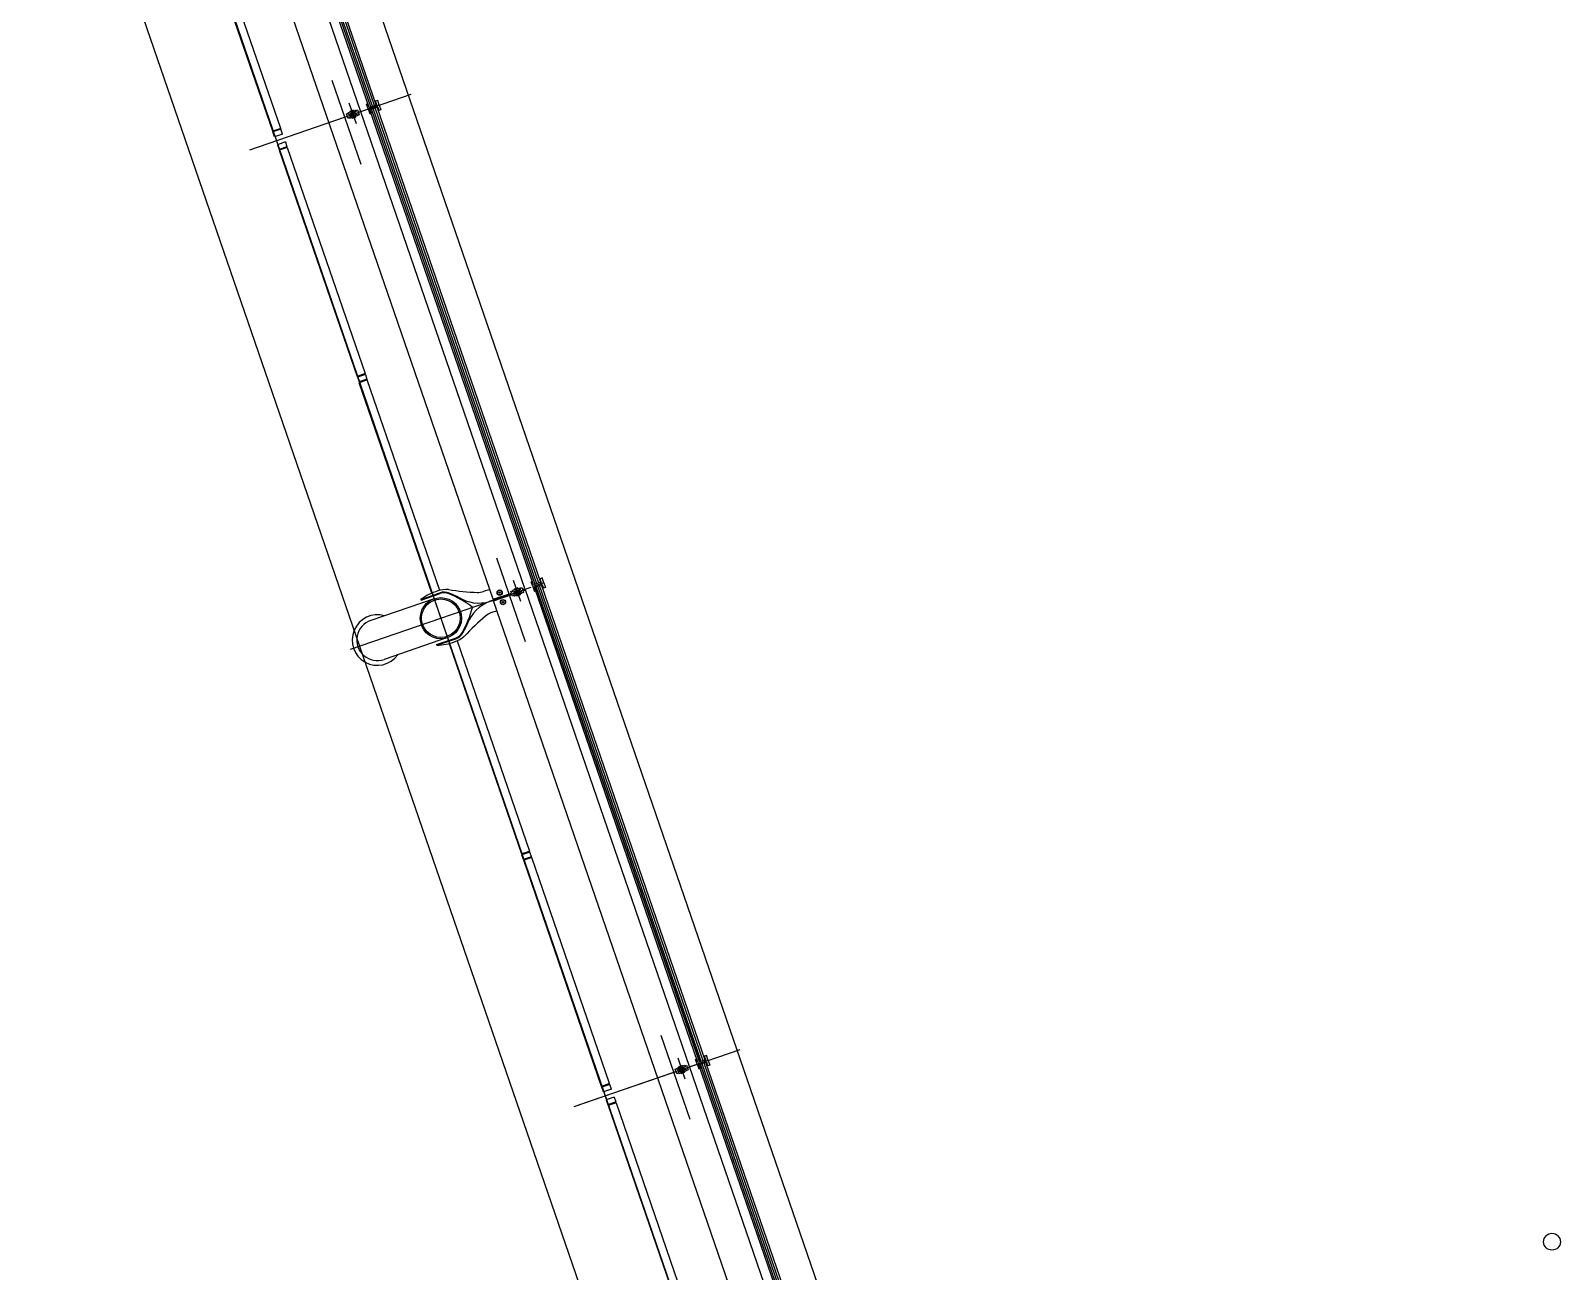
# Model space of a CAD drawing. Extents: x 809487 to 809680, y 818779 to 819225.
# Drawn here: x 809610.31 to 809619.4, y 819028.44 to 819035.81 of the extents above; entities that cross this region are included whole.
import ezdxf

# ---------------------------------------------------------------- set-up
doc = ezdxf.new("R2010")
doc.units = 0
for name, color, linetype in [('F-RC', 7, 'Continuous'), ('MAJ214__', 7, 'Continuous'), ('MAJ270__', 7, 'Continuous'), ('MAJ292__', 7, 'Continuous')]:
    doc.layers.add(name, color=color, linetype=linetype)

msp = doc.modelspace()

# ---------------------------------------------------------------- linework, layer by layer
at = {"layer": 'F-RC'}
for p, q in [((809611.7477, 819035.2129), (809611.2932, 819036.533)), ((809611.795, 819035.2292), (809611.3406, 819036.5489)), ((809611.795, 819035.2292), (809611.7477, 819035.2129)), ((809611.7966, 819035.2245), (809611.7493, 819035.2082)), ((809611.7591, 819035.1798), (809611.7493, 819035.2082)), ((809611.7512, 819035.2088), (809611.7496, 819035.2136)), ((809611.7947, 819035.2238), (809611.7931, 819035.2285)), ((809611.8064, 819035.1961), (809611.7966, 819035.2245)), ((809611.8064, 819035.1961), (809611.7591, 819035.1798)), ((809611.8227, 819035.1488), (809611.7754, 819035.1325)), ((809611.7754, 819035.1325), (809611.7851, 819035.1042)), ((809611.8324, 819035.1205), (809611.7851, 819035.1042)), ((809611.834, 819035.1157), (809611.7868, 819035.0994)), ((809611.8227, 819035.1488), (809611.8324, 819035.1205)), ((809611.8305, 819035.1198), (809611.8322, 819035.1151)), ((809611.834, 819035.1157), (809612.2964, 819033.7731)), ((809611.7868, 819035.0994), (809612.2491, 819033.7568)), ((809611.787, 819035.1048), (809611.7887, 819035.1001)), ((809612.2964, 819033.7731), (809612.2491, 819033.7568)), ((809612.298, 819033.7684), (809612.2507, 819033.7521)), ((809612.2507, 819033.7521), (809612.2605, 819033.7237)), ((809612.251, 819033.7575), (809612.2526, 819033.7527)), ((809612.2945, 819033.7724), (809612.2961, 819033.7677)), ((809612.298, 819033.7684), (809612.3077, 819033.74)), ((809612.3077, 819033.74), (809612.2605, 819033.7237)), ((809612.2897, 819033.7285), (809612.2621, 819033.719)), ((809612.6925, 819032.4691), (809612.2621, 819033.719)), ((809612.2624, 819033.7244), (809612.264, 819033.7196)), ((809612.3094, 819033.7353), (809612.2897, 819033.7285)), ((809612.3059, 819033.7393), (809612.3075, 819033.7346)), ((809612.7396, 819032.4858), (809612.3094, 819033.7353)), ((809612.7954, 819032.1702), (809613.2258, 819030.9203)), ((809612.8428, 819032.1861), (809613.2731, 819030.9365)), ((809613.2747, 819030.9318), (809613.2274, 819030.9155)), ((809613.2731, 819030.9365), (809613.2534, 819030.9298)), ((809613.2728, 819030.9312), (809613.2712, 819030.9359)), ((809613.2845, 819030.9034), (809613.2747, 819030.9318)), ((809613.2534, 819030.9298), (809613.2258, 819030.9203)), ((809613.2372, 819030.8872), (809613.2274, 819030.9155)), ((809613.2293, 819030.9162), (809613.2277, 819030.9209)), ((809613.2845, 819030.9034), (809613.2372, 819030.8872)), ((809613.2861, 819030.8987), (809613.2388, 819030.8824)), ((809613.7011, 819029.5398), (809613.2388, 819030.8824)), ((809613.2407, 819030.8831), (809613.2391, 819030.8878)), ((809613.2842, 819030.8981), (809613.2826, 819030.9028)), ((809613.7484, 819029.5561), (809613.2861, 819030.8987)), ((809613.7484, 819029.5561), (809613.7011, 819029.5398)), ((809613.75, 819029.5514), (809613.7027, 819029.5351)), ((809613.7125, 819029.5067), (809613.7027, 819029.5351)), ((809613.7046, 819029.5357), (809613.703, 819029.5405)), ((809613.7598, 819029.523), (809613.7125, 819029.5067)), ((809613.7481, 819029.5507), (809613.7465, 819029.5554)), ((809613.7598, 819029.523), (809613.75, 819029.5514)), ((809613.7761, 819029.4757), (809613.7288, 819029.4594)), ((809613.7288, 819029.4594), (809613.7386, 819029.4311)), ((809613.7858, 819029.4473), (809613.7386, 819029.4311)), ((809613.7875, 819029.4426), (809613.7402, 819029.4263)), ((809613.7402, 819029.4263), (809614.1947, 819028.1062)), ((809613.7404, 819029.4317), (809613.7421, 819029.427)), ((809613.7761, 819029.4757), (809613.7858, 819029.4473)), ((809613.7839, 819029.4467), (809613.7856, 819029.442)), ((809613.7875, 819029.4426), (809614.2419, 819028.1229))]:
    msp.add_line(p, q, dxfattribs=at)
at = {"layer": 'MAJ214__'}
for p, q in [((809613.2458, 819032.4977), (809611.294, 819038.1661)), ((809612.3298, 819035.3578), (809611.358, 819038.1802)), ((809612.3305, 819035.3581), (809611.3587, 819038.1804)), ((809612.3399, 819035.3613), (809611.3681, 819038.1837)), ((809612.3513, 819035.3652), (809611.3795, 819038.1876)), ((809612.1855, 819035.3161), (809612.1959, 819035.3196)), ((809612.1952, 819035.2877), (809612.1855, 819035.3161)), ((809612.2401, 819035.3362), (809612.1962, 819035.3211)), ((809612.1975, 819035.3136), (809612.2051, 819035.3162)), ((809612.2108, 819035.2997), (809612.2032, 819035.297)), ((809612.2053, 819035.3163), (809612.2361, 819035.3269)), ((809612.206, 819035.3287), (809612.2277, 819035.3362)), ((809612.2066, 819035.3299), (809612.206, 819035.3287)), ((809612.206, 819035.3287), (809612.2069, 819035.3258)), ((809612.2264, 819035.3368), (809612.2066, 819035.3299)), ((809612.2069, 819035.3258), (809612.2287, 819035.3333)), ((809612.2093, 819035.3266), (809612.209, 819035.326)), ((809612.2092, 819035.3255), (809612.209, 819035.326)), ((809612.211, 819035.2997), (809612.2418, 819035.3103)), ((809612.2399, 819035.3007), (809612.2182, 819035.2932)), ((809612.2182, 819035.2932), (809612.2192, 819035.2904)), ((809612.2409, 819035.2979), (809612.2192, 819035.2904)), ((809612.2201, 819035.2939), (809612.2197, 819035.2948)), ((809612.2204, 819035.2898), (809612.2403, 819035.2966)), ((809612.2263, 819035.3325), (809612.227, 819035.3322)), ((809612.2264, 819035.3368), (809612.2277, 819035.3362)), ((809612.2271, 819035.3317), (809612.227, 819035.3322)), ((809612.2277, 819035.3362), (809612.2287, 819035.3333)), ((809612.2436, 819035.3295), (809612.2361, 819035.3269)), ((809612.238, 819035.3), (809612.2377, 819035.301)), ((809612.2399, 819035.3007), (809612.2409, 819035.2979)), ((809612.2403, 819035.2966), (809612.2409, 819035.2979)), ((809612.2412, 819035.3353), (809612.2516, 819035.3388)), ((809612.251, 819035.3069), (809612.2614, 819035.3105)), ((809612.2516, 819035.3388), (809612.2614, 819035.3105)), ((809613.3065, 819032.5213), (809612.3347, 819035.3436)), ((809613.3072, 819032.5215), (809612.3354, 819035.3439)), ((809613.3167, 819032.5248), (809612.3448, 819035.3471)), ((809613.328, 819032.5287), (809612.3562, 819035.351)), ((809612.2056, 819035.2913), (809612.1952, 819035.2877)), ((809612.2204, 819035.2898), (809612.2192, 819035.2904)), ((809613.1622, 819032.4795), (809613.1726, 819032.4831)), ((809613.1654, 819032.47), (809613.1622, 819032.4795)), ((809613.2168, 819032.4996), (809613.1729, 819032.4845)), ((809613.1742, 819032.477), (809613.1818, 819032.4797)), ((809613.182, 819032.4797), (809613.2128, 819032.4903)), ((809613.1827, 819032.4921), (809613.2044, 819032.4996)), ((809613.1833, 819032.4934), (809613.1827, 819032.4921)), ((809613.1827, 819032.4921), (809613.1836, 819032.4893)), ((809613.2031, 819032.5002), (809613.1833, 819032.4934)), ((809613.1836, 819032.4893), (809613.2054, 819032.4968)), ((809613.186, 819032.4901), (809613.1857, 819032.4895)), ((809613.1859, 819032.489), (809613.1857, 819032.4895)), ((809613.203, 819032.4959), (809613.2037, 819032.4956)), ((809613.2031, 819032.5002), (809613.2044, 819032.4996)), ((809613.2038, 819032.4952), (809613.2037, 819032.4956)), ((809613.2044, 819032.4996), (809613.2054, 819032.4968)), ((809613.2203, 819032.4929), (809613.2128, 819032.4903)), ((809613.2179, 819032.4987), (809613.2283, 819032.5023)), ((809613.2283, 819032.5023), (809613.2316, 819032.4928)), ((809613.2316, 819032.4928), (809613.2458, 819032.4977)), ((809613.2348, 819032.4834), (809613.2491, 819032.4883)), ((809613.2348, 819032.4834), (809613.2381, 819032.4739)), ((809615.2008, 819026.8199), (809613.2491, 819032.4883)), ((809614.2832, 819029.6847), (809613.3114, 819032.5071)), ((809614.2839, 819029.6849), (809613.3121, 819032.5073)), ((809614.2934, 819029.6882), (809613.3215, 819032.5106)), ((809614.3047, 819029.6921), (809613.3329, 819032.5145)), ((809613.0567, 819032.4326), (809613.1654, 819032.47)), ((809613.06, 819032.4231), (809613.1687, 819032.4606)), ((809613.1719, 819032.4511), (809613.1687, 819032.4606)), ((809613.1823, 819032.4547), (809613.1719, 819032.4511)), ((809613.1875, 819032.4631), (809613.1799, 819032.4605)), ((809613.1877, 819032.4632), (809613.2185, 819032.4738)), ((809613.2166, 819032.4641), (809613.1949, 819032.4567)), ((809613.1949, 819032.4567), (809613.1959, 819032.4538)), ((809613.2176, 819032.4613), (809613.1959, 819032.4538)), ((809613.1971, 819032.4532), (809613.1959, 819032.4538)), ((809613.1968, 819032.4573), (809613.1964, 819032.4582)), ((809613.1971, 819032.4532), (809613.217, 819032.46)), ((809613.2147, 819032.4635), (809613.2144, 819032.4644)), ((809613.2166, 819032.4641), (809613.2176, 819032.4613)), ((809613.217, 819032.46), (809613.2176, 819032.4613)), ((809613.2277, 819032.4703), (809613.2381, 819032.4739)), ((809614.1935, 819029.6631), (809614.1496, 819029.6479)), ((809614.1594, 819029.6556), (809614.1811, 819029.663)), ((809614.1799, 819029.6637), (809614.16, 819029.6568)), ((809614.1604, 819029.6527), (809614.1821, 819029.6602)), ((809614.1797, 819029.6594), (809614.1804, 819029.6591)), ((809614.1799, 819029.6637), (809614.1811, 819029.663)), ((809614.1805, 819029.6586), (809614.1804, 819029.6591)), ((809614.1811, 819029.663), (809614.1821, 819029.6602)), ((809614.1946, 819029.6621), (809614.205, 819029.6657)), ((809614.205, 819029.6657), (809614.2148, 819029.6374)), ((809615.2599, 819026.8481), (809614.2881, 819029.6705)), ((809615.2606, 819026.8484), (809614.2888, 819029.6708)), ((809615.2701, 819026.8516), (809614.2982, 819029.674)), ((809615.2814, 819026.8556), (809614.3096, 819029.6779)), ((809614.1389, 819029.6429), (809614.1493, 819029.6465)), ((809614.1486, 819029.6146), (809614.1389, 819029.6429)), ((809614.1591, 819029.6182), (809614.1486, 819029.6146)), ((809614.1509, 819029.6405), (809614.1585, 819029.6431)), ((809614.1642, 819029.6266), (809614.1566, 819029.6239)), ((809614.1587, 819029.6432), (809614.1895, 819029.6537)), ((809614.16, 819029.6568), (809614.1594, 819029.6556)), ((809614.1594, 819029.6556), (809614.1604, 819029.6527)), ((809614.1627, 819029.6535), (809614.1624, 819029.6529)), ((809614.1626, 819029.6524), (809614.1624, 819029.6529)), ((809614.1644, 819029.6266), (809614.1952, 819029.6372)), ((809614.1933, 819029.6276), (809614.1716, 819029.6201)), ((809614.1716, 819029.6201), (809614.1726, 819029.6173)), ((809614.1943, 819029.6247), (809614.1726, 819029.6173)), ((809614.1738, 819029.6166), (809614.1726, 819029.6173)), ((809614.1735, 819029.6207), (809614.1732, 819029.6217)), ((809614.1738, 819029.6166), (809614.1937, 819029.6235)), ((809614.1971, 819029.6564), (809614.1895, 819029.6537)), ((809614.1914, 819029.6269), (809614.1911, 819029.6279)), ((809614.1933, 819029.6276), (809614.1943, 819029.6247)), ((809614.1937, 819029.6235), (809614.1943, 819029.6247)), ((809614.2044, 819029.6338), (809614.2148, 819029.6374))]:
    msp.add_line(p, q, dxfattribs=at)
for points in [[(809612.2067, 819035.2903), (809612.2507, 819035.3055)], [(809612.6283, 819032.4322), (809612.7411, 819032.471)], [(809613.1834, 819032.4538), (809613.2274, 819032.4689)], [(809612.7221, 819032.1597), (809612.8349, 819032.1985)], [(809614.1601, 819029.6172), (809614.2041, 819029.6324)]]:
    msp.add_lwpolyline(points, dxfattribs=at)
for centre, radius in [((809612.2234, 819035.3133), 0.006), ((809613.0958, 819032.4725), 0.0155), ((809613.0958, 819032.4725), 0.0135), ((809613.0958, 819032.4725), 0.0042), ((809613.2001, 819032.4767), 0.006), ((809613.1154, 819032.4158), 0.0155), ((809613.1154, 819032.4158), 0.0135), ((809613.1154, 819032.4158), 0.0042), ((809614.1768, 819029.6402), 0.006)]:
    msp.add_circle(centre, radius, dxfattribs=at)
for centre, radius, start, end in [((809612.2234, 819035.3133), 0.0095, 146.69488, 251.30512), ((809612.2234, 819035.3133), 0.0109, 101.1265, 116.87349), ((809612.2234, 819035.3133), 0.0109, 281.1265, 296.87349), ((809612.2234, 819035.3133), 0.0095, 325.18264, 72.81736), ((809612.7669, 819032.3961), 0.0792, 68.03764, 109), ((809613.2001, 819032.4767), 0.0095, 146.69488, 251.30512), ((809613.2001, 819032.4767), 0.0109, 101.1265, 116.87349), ((809613.2001, 819032.4767), 0.0095, 325.18264, 72.81736), ((809612.5844, 819031.9437), 0.567, 59.89592, 68.03764), ((809612.8789, 819032.4516), 0.02, 239.89592, 251.32459), ((809612.9708, 819032.6413), 0.2307, 244.76877, 292.32268), ((809613.1207, 819032.2058), 0.2307, 105.67731, 153.23123), ((809613.1207, 819032.2058), 0.2307, 105.67731, 112.32268), ((809612.9708, 819032.6413), 0.2307, 285.67731, 292.32268), ((809613.2001, 819032.4767), 0.0109, 281.1265, 296.87349), ((809612.3868, 819032.5176), 0.567, 329.96236, 338.10407), ((809612.9315, 819032.2987), 0.02, 146.67541, 158.10407), ((809612.8091, 819032.2734), 0.0792, 289, 329.96236), ((809614.1768, 819029.6402), 0.0095, 146.69488, 251.30512), ((809614.1768, 819029.6402), 0.0109, 101.1265, 116.87349), ((809614.1768, 819029.6402), 0.0109, 281.1265, 296.87349), ((809614.1768, 819029.6402), 0.0095, 325.18264, 72.81736)]:
    msp.add_arc(centre, radius, start, end, dxfattribs=at)
for points, degree in [([(809612.1959, 819035.3203), (809612.1959, 819035.3204), (809612.1959, 819035.3204), (809612.1959, 819035.3205), (809612.1959, 819035.3206), (809612.1959, 819035.3207), (809612.1959, 819035.3207), (809612.1959, 819035.3208), (809612.196, 819035.3208), (809612.196, 819035.3209), (809612.196, 819035.3209), (809612.196, 819035.321), (809612.1961, 819035.321), (809612.1961, 819035.321), (809612.1961, 819035.321), (809612.1962, 819035.3211)], 3), ([(809612.1967, 819035.3142), (809612.1966, 819035.3145), (809612.1965, 819035.3148), (809612.1963, 819035.3157), (809612.1962, 819035.3162), (809612.196, 819035.3173), (809612.196, 819035.3179), (809612.1959, 819035.3191), (809612.1959, 819035.3197), (809612.1959, 819035.3203)], 3), ([(809612.1967, 819035.3142), (809612.1967, 819035.3141), (809612.1967, 819035.3141), (809612.1967, 819035.3141), (809612.1967, 819035.314), (809612.1968, 819035.314), (809612.1968, 819035.314), (809612.1968, 819035.314)], 3), ([(809612.1975, 819035.3136), (809612.1975, 819035.3136), (809612.1975, 819035.3136), (809612.1975, 819035.3136), (809612.1974, 819035.3136), (809612.1974, 819035.3136), (809612.1973, 819035.3136), (809612.1972, 819035.3136), (809612.1971, 819035.3136), (809612.197, 819035.3137), (809612.1969, 819035.3137), (809612.1968, 819035.3138), (809612.1968, 819035.3139), (809612.1968, 819035.314)], 3), ([(809612.2028, 819035.2963), (809612.2028, 819035.2963), (809612.2028, 819035.2963), (809612.2028, 819035.2965), (809612.2028, 819035.2965), (809612.2028, 819035.2967), (809612.2029, 819035.2968), (809612.203, 819035.2969), (809612.203, 819035.2969), (809612.2031, 819035.297), (809612.2032, 819035.297), (809612.2032, 819035.297), (809612.2032, 819035.297), (809612.2032, 819035.297)], 3), ([(809612.2028, 819035.2963), (809612.2029, 819035.2963), (809612.2029, 819035.2963), (809612.2029, 819035.2962), (809612.2029, 819035.2962), (809612.2029, 819035.2961), (809612.2029, 819035.2961), (809612.2029, 819035.2961)], 3), ([(809612.2061, 819035.2907), (809612.2057, 819035.2912), (809612.2053, 819035.2917), (809612.2047, 819035.2927), (809612.2044, 819035.2932), (809612.2038, 819035.2942), (809612.2036, 819035.2946), (809612.2032, 819035.2955), (809612.203, 819035.2958), (809612.2029, 819035.2961)], 3), ([(809612.2051, 819035.3162), (809612.2052, 819035.3162), (809612.2052, 819035.3162), (809612.2053, 819035.3163)], 2), ([(809612.2051, 819035.3162), (809612.2051, 819035.3162), (809612.2051, 819035.3162), (809612.2052, 819035.316), (809612.2053, 819035.3158), (809612.2054, 819035.3153), (809612.2054, 819035.3149), (809612.2056, 819035.3136), (809612.2058, 819035.3126), (809612.2062, 819035.3103), (809612.2065, 819035.3091), (809612.2073, 819035.3068), (809612.2077, 819035.3057), (809612.2087, 819035.3036), (809612.2092, 819035.3027), (809612.21, 819035.3014), (809612.2102, 819035.3009), (809612.2106, 819035.3003), (809612.2107, 819035.3), (809612.2108, 819035.2998), (809612.2108, 819035.2997), (809612.2108, 819035.2997)], 3), ([(809612.211, 819035.2997), (809612.2109, 819035.2997), (809612.2109, 819035.2997), (809612.2108, 819035.2997)], 2), ([(809612.211, 819035.2997), (809612.2109, 819035.2997), (809612.2109, 819035.2997), (809612.2108, 819035.2997)], 2), ([(809612.2164, 819035.3198), (809612.2163, 819035.3198), (809612.2163, 819035.3197), (809612.2163, 819035.3197), (809612.2162, 819035.3196), (809612.2161, 819035.3194), (809612.216, 819035.3192), (809612.2157, 819035.3188), (809612.2156, 819035.3186), (809612.2155, 819035.3185)], 3), ([(809612.2185, 819035.323), (809612.2173, 819035.3213), (809612.2164, 819035.3198)], 2), ([(809612.2204, 819035.3043), (809612.2206, 819035.3042), (809612.2208, 819035.3041), (809612.2212, 819035.304), (809612.2214, 819035.3039), (809612.2216, 819035.3038), (809612.2217, 819035.3038), (809612.2218, 819035.3038), (809612.2218, 819035.3038), (809612.2219, 819035.3038)], 3), ([(809612.225, 819035.3228), (809612.2233, 819035.3233), (809612.2213, 819035.324)], 2), ([(809612.2219, 819035.3038), (809612.2236, 819035.3032), (809612.2255, 819035.3025)], 2), ([(809612.2265, 819035.3223), (809612.2263, 819035.3223), (809612.2261, 819035.3224), (809612.2257, 819035.3225), (809612.2255, 819035.3226), (809612.2252, 819035.3227), (809612.2251, 819035.3227), (809612.225, 819035.3227), (809612.225, 819035.3228), (809612.225, 819035.3228)], 3), ([(809612.2284, 819035.3035), (809612.2295, 819035.3052), (809612.2305, 819035.3067)], 2), ([(809612.2305, 819035.3067), (809612.2305, 819035.3068), (809612.2305, 819035.3068), (809612.2306, 819035.3069), (809612.2306, 819035.3069), (809612.2308, 819035.3072), (809612.2309, 819035.3073), (809612.2311, 819035.3077), (809612.2313, 819035.3079), (809612.2314, 819035.308)], 3), ([(809612.2418, 819035.3103), (809612.2417, 819035.3103), (809612.2417, 819035.3103), (809612.2417, 819035.3105), (809612.2416, 819035.3107), (809612.2415, 819035.3113), (809612.2414, 819035.3117), (809612.2413, 819035.3129), (809612.2411, 819035.3139), (809612.2407, 819035.3162), (809612.2404, 819035.3174), (809612.2396, 819035.3197), (809612.2392, 819035.3208), (809612.2382, 819035.3229), (809612.2376, 819035.3238), (809612.2369, 819035.3251), (809612.2366, 819035.3256), (809612.2363, 819035.3263), (809612.2362, 819035.3265), (809612.2361, 819035.3267), (809612.2361, 819035.3268), (809612.2361, 819035.3269)], 3), ([(809612.2401, 819035.3362), (809612.2402, 819035.3362), (809612.2402, 819035.3362), (809612.2403, 819035.3362), (809612.2403, 819035.3362), (809612.2404, 819035.3362), (809612.2404, 819035.3361), (809612.2405, 819035.3361), (809612.2405, 819035.3361), (809612.2406, 819035.336), (809612.2406, 819035.336), (809612.2407, 819035.336), (809612.2407, 819035.3359), (809612.2407, 819035.3359), (809612.2408, 819035.3358), (809612.2408, 819035.3358)], 3), ([(809612.2408, 819035.3358), (809612.2412, 819035.3353), (809612.2415, 819035.3348), (809612.2422, 819035.3338), (809612.2425, 819035.3333), (809612.2431, 819035.3324), (809612.2433, 819035.3319), (809612.2437, 819035.3311), (809612.2438, 819035.3307), (809612.2439, 819035.3304)], 3), ([(809612.2493, 819035.3129), (809612.2487, 819035.3127), (809612.2481, 819035.3125), (809612.2465, 819035.3119), (809612.2455, 819035.3116), (809612.244, 819035.3111), (809612.2434, 819035.3109), (809612.2424, 819035.3105), (809612.2421, 819035.3104), (809612.2418, 819035.3103)], 3), ([(809612.2493, 819035.3129), (809612.2485, 819035.3126), (809612.2476, 819035.3123), (809612.2467, 819035.312), (809612.2455, 819035.3116), (809612.2442, 819035.3112), (809612.2429, 819035.3107), (809612.2425, 819035.3106), (809612.2421, 819035.3104), (809612.2418, 819035.3103)], 3), ([(809612.244, 819035.3302), (809612.244, 819035.3302), (809612.244, 819035.3302), (809612.2441, 819035.3301), (809612.2441, 819035.33), (809612.244, 819035.3298), (809612.244, 819035.3298), (809612.2439, 819035.3297), (809612.2439, 819035.3296), (809612.2438, 819035.3295), (809612.2437, 819035.3295), (809612.2436, 819035.3295), (809612.2436, 819035.3295), (809612.2436, 819035.3295)], 3), ([(809612.244, 819035.3302), (809612.244, 819035.3303), (809612.244, 819035.3303), (809612.244, 819035.3303), (809612.244, 819035.3303), (809612.244, 819035.3304), (809612.244, 819035.3304), (809612.2439, 819035.3304)], 3), ([(809612.2493, 819035.3129), (809612.2493, 819035.3129), (809612.2493, 819035.3129), (809612.2494, 819035.3129), (809612.2494, 819035.313), (809612.2495, 819035.313), (809612.2495, 819035.313), (809612.2497, 819035.313), (809612.2497, 819035.3129), (809612.2499, 819035.3129), (809612.2499, 819035.3128), (809612.25, 819035.3127), (809612.2501, 819035.3126), (809612.2501, 819035.3126)], 3), ([(809612.2502, 819035.3124), (809612.2502, 819035.3124), (809612.2502, 819035.3124), (809612.2501, 819035.3125), (809612.2501, 819035.3125), (809612.2501, 819035.3125), (809612.2501, 819035.3125), (809612.2501, 819035.3126)], 3), ([(809612.2502, 819035.3124), (809612.2503, 819035.312), (809612.2504, 819035.3117), (809612.2506, 819035.3108), (809612.2507, 819035.3103), (809612.2508, 819035.3092), (809612.2509, 819035.3086), (809612.251, 819035.3074), (809612.251, 819035.3068), (809612.251, 819035.3062)], 3), ([(809612.251, 819035.3062), (809612.251, 819035.3061), (809612.251, 819035.3061), (809612.251, 819035.306), (809612.251, 819035.3059), (809612.251, 819035.3059), (809612.2509, 819035.3058), (809612.2509, 819035.3058), (809612.2509, 819035.3057), (809612.2509, 819035.3057), (809612.2509, 819035.3056), (809612.2508, 819035.3056), (809612.2508, 819035.3055), (809612.2508, 819035.3055), (809612.2507, 819035.3055), (809612.2507, 819035.3055)], 3), ([(809612.2067, 819035.2903), (809612.2067, 819035.2903), (809612.2067, 819035.2903), (809612.2066, 819035.2903), (809612.2066, 819035.2903), (809612.2065, 819035.2904), (809612.2064, 819035.2904), (809612.2064, 819035.2904), (809612.2064, 819035.2904), (809612.2063, 819035.2905), (809612.2063, 819035.2905), (809612.2062, 819035.2906), (809612.2062, 819035.2906), (809612.2061, 819035.2907), (809612.2061, 819035.2907), (809612.2061, 819035.2907)], 3), ([(809613.1726, 819032.4838), (809613.1726, 819032.4838), (809613.1726, 819032.4839), (809613.1726, 819032.484), (809613.1726, 819032.484), (809613.1726, 819032.4841), (809613.1726, 819032.4841), (809613.1726, 819032.4842), (809613.1727, 819032.4842), (809613.1727, 819032.4843), (809613.1727, 819032.4843), (809613.1727, 819032.4844), (809613.1728, 819032.4844), (809613.1728, 819032.4845), (809613.1728, 819032.4845), (809613.1729, 819032.4845)], 3), ([(809613.1734, 819032.4776), (809613.1733, 819032.4779), (809613.1732, 819032.4783), (809613.173, 819032.4791), (809613.1729, 819032.4797), (809613.1727, 819032.4808), (809613.1727, 819032.4814), (809613.1726, 819032.4825), (809613.1726, 819032.4832), (809613.1726, 819032.4838)], 3), ([(809613.1734, 819032.4776), (809613.1734, 819032.4776), (809613.1734, 819032.4776), (809613.1734, 819032.4775), (809613.1734, 819032.4775), (809613.1735, 819032.4774), (809613.1735, 819032.4774), (809613.1735, 819032.4774)], 3), ([(809613.1742, 819032.477), (809613.1742, 819032.477), (809613.1742, 819032.477), (809613.1742, 819032.477), (809613.1742, 819032.477), (809613.1741, 819032.477), (809613.174, 819032.477), (809613.1739, 819032.477), (809613.1738, 819032.477), (809613.1737, 819032.4771), (809613.1736, 819032.4772), (809613.1735, 819032.4773), (809613.1735, 819032.4773), (809613.1735, 819032.4774)], 3), ([(809613.1818, 819032.4797), (809613.1818, 819032.4796), (809613.1818, 819032.4796), (809613.1819, 819032.4795), (809613.182, 819032.4793), (809613.1821, 819032.4787), (809613.1821, 819032.4783), (809613.1823, 819032.4771), (809613.1825, 819032.476), (809613.1829, 819032.4738), (809613.1832, 819032.4726), (809613.184, 819032.4703), (809613.1844, 819032.4692), (809613.1854, 819032.4671), (809613.1859, 819032.4661), (809613.1867, 819032.4648), (809613.1869, 819032.4644), (809613.1873, 819032.4637), (809613.1874, 819032.4635), (809613.1875, 819032.4632), (809613.1875, 819032.4632), (809613.1875, 819032.4631)], 3), ([(809613.1818, 819032.4797), (809613.1819, 819032.4797), (809613.1819, 819032.4797), (809613.182, 819032.4797)], 2), ([(809613.1931, 819032.4832), (809613.193, 819032.4832), (809613.193, 819032.4832), (809613.193, 819032.4831), (809613.1929, 819032.483), (809613.1928, 819032.4828), (809613.1927, 819032.4826), (809613.1924, 819032.4823), (809613.1923, 819032.4821), (809613.1922, 819032.4819)], 3), ([(809613.1952, 819032.4865), (809613.1941, 819032.4847), (809613.1931, 819032.4832)], 2), ([(809613.2017, 819032.4862), (809613.2, 819032.4868), (809613.198, 819032.4875)], 2), ([(809613.2032, 819032.4857), (809613.203, 819032.4858), (809613.2028, 819032.4858), (809613.2024, 819032.486), (809613.2022, 819032.486), (809613.2019, 819032.4861), (809613.2018, 819032.4862), (809613.2017, 819032.4862), (809613.2017, 819032.4862), (809613.2017, 819032.4862)], 3), ([(809613.2185, 819032.4738), (809613.2184, 819032.4738), (809613.2184, 819032.4738), (809613.2184, 819032.4739), (809613.2183, 819032.4741), (809613.2182, 819032.4747), (809613.2181, 819032.4751), (809613.218, 819032.4764), (809613.2178, 819032.4774), (809613.2174, 819032.4796), (809613.2171, 819032.4808), (809613.2163, 819032.4832), (809613.2159, 819032.4843), (809613.2149, 819032.4863), (809613.2144, 819032.4873), (809613.2136, 819032.4886), (809613.2133, 819032.4891), (809613.213, 819032.4897), (809613.2129, 819032.4899), (809613.2128, 819032.4902), (809613.2128, 819032.4903), (809613.2128, 819032.4903)], 3), ([(809613.2168, 819032.4996), (809613.2169, 819032.4997), (809613.2169, 819032.4997), (809613.217, 819032.4996), (809613.217, 819032.4996), (809613.2171, 819032.4996), (809613.2171, 819032.4996), (809613.2172, 819032.4995), (809613.2172, 819032.4995), (809613.2173, 819032.4995), (809613.2173, 819032.4995), (809613.2174, 819032.4994), (809613.2174, 819032.4994), (809613.2175, 819032.4993), (809613.2175, 819032.4993), (809613.2175, 819032.4992)], 3), ([(809613.2175, 819032.4992), (809613.2179, 819032.4988), (809613.2182, 819032.4983), (809613.2189, 819032.4973), (809613.2192, 819032.4968), (809613.2198, 819032.4958), (809613.22, 819032.4953), (809613.2204, 819032.4945), (809613.2205, 819032.4942), (809613.2207, 819032.4939)], 3), ([(809613.226, 819032.4764), (809613.2254, 819032.4762), (809613.2248, 819032.4759), (809613.2232, 819032.4754), (809613.2222, 819032.4751), (809613.2207, 819032.4745), (809613.2201, 819032.4743), (809613.2191, 819032.474), (809613.2188, 819032.4739), (809613.2185, 819032.4738)], 3), ([(809613.226, 819032.4764), (809613.2252, 819032.4761), (809613.2243, 819032.4758), (809613.2234, 819032.4755), (809613.2222, 819032.475), (809613.2209, 819032.4746), (809613.2196, 819032.4741), (809613.2192, 819032.474), (809613.2188, 819032.4739), (809613.2185, 819032.4738)], 3), ([(809613.2207, 819032.4937), (809613.2207, 819032.4937), (809613.2207, 819032.4936), (809613.2208, 819032.4935), (809613.2208, 819032.4934), (809613.2207, 819032.4933), (809613.2207, 819032.4932), (809613.2206, 819032.4931), (809613.2206, 819032.493), (809613.2205, 819032.493), (809613.2204, 819032.4929), (809613.2203, 819032.4929), (809613.2203, 819032.4929), (809613.2203, 819032.4929)], 3), ([(809613.2207, 819032.4937), (809613.2207, 819032.4937), (809613.2207, 819032.4937), (809613.2207, 819032.4938), (809613.2207, 819032.4938), (809613.2207, 819032.4938), (809613.2207, 819032.4939), (809613.2207, 819032.4939)], 3), ([(809613.226, 819032.4764), (809613.226, 819032.4764), (809613.226, 819032.4764), (809613.2261, 819032.4764), (809613.2261, 819032.4764), (809613.2262, 819032.4764), (809613.2262, 819032.4764), (809613.2264, 819032.4764), (809613.2264, 819032.4764), (809613.2266, 819032.4763), (809613.2266, 819032.4763), (809613.2267, 819032.4761), (809613.2268, 819032.4761), (809613.2268, 819032.476)], 3), ([(809613.2269, 819032.4758), (809613.2269, 819032.4758), (809613.2269, 819032.4759), (809613.2268, 819032.4759), (809613.2268, 819032.4759), (809613.2268, 819032.476), (809613.2268, 819032.476), (809613.2268, 819032.476)], 3), ([(809613.2269, 819032.4758), (809613.227, 819032.4755), (809613.2271, 819032.4751), (809613.2273, 819032.4743), (809613.2274, 819032.4737), (809613.2275, 819032.4726), (809613.2276, 819032.472), (809613.2277, 819032.4709), (809613.2277, 819032.4703), (809613.2277, 819032.4696)], 3), ([(809613.1796, 819032.4597), (809613.1795, 819032.4598), (809613.1795, 819032.4598), (809613.1795, 819032.4599), (809613.1795, 819032.46), (809613.1796, 819032.4601), (809613.1796, 819032.4602), (809613.1797, 819032.4603), (809613.1797, 819032.4604), (809613.1798, 819032.4604), (809613.1799, 819032.4605), (809613.1799, 819032.4605), (809613.1799, 819032.4605), (809613.1799, 819032.4605)], 3), ([(809613.1796, 819032.4597), (809613.1796, 819032.4597), (809613.1796, 819032.4597), (809613.1796, 819032.4597), (809613.1796, 819032.4596), (809613.1796, 819032.4596), (809613.1796, 819032.4596), (809613.1796, 819032.4595)], 3), ([(809613.1828, 819032.4542), (809613.1824, 819032.4547), (809613.182, 819032.4551), (809613.1814, 819032.4561), (809613.1811, 819032.4566), (809613.1805, 819032.4576), (809613.1803, 819032.4581), (809613.1799, 819032.4589), (809613.1797, 819032.4592), (809613.1796, 819032.4595)], 3), ([(809613.1834, 819032.4538), (809613.1834, 819032.4538), (809613.1834, 819032.4538), (809613.1833, 819032.4538), (809613.1833, 819032.4538), (809613.1832, 819032.4538), (809613.1831, 819032.4538), (809613.1831, 819032.4539), (809613.1831, 819032.4539), (809613.183, 819032.4539), (809613.183, 819032.4539), (809613.1829, 819032.454), (809613.1829, 819032.454), (809613.1828, 819032.4541), (809613.1828, 819032.4541), (809613.1828, 819032.4542)], 3), ([(809613.1877, 819032.4632), (809613.1876, 819032.4631), (809613.1876, 819032.4631), (809613.1875, 819032.4631)], 2), ([(809613.1877, 819032.4632), (809613.1876, 819032.4631), (809613.1876, 819032.4631), (809613.1875, 819032.4631)], 2), ([(809613.1971, 819032.4677), (809613.1973, 819032.4676), (809613.1975, 819032.4676), (809613.1979, 819032.4674), (809613.1981, 819032.4674), (809613.1983, 819032.4673), (809613.1984, 819032.4673), (809613.1985, 819032.4672), (809613.1986, 819032.4672), (809613.1986, 819032.4672)], 3), ([(809613.1986, 819032.4672), (809613.2003, 819032.4666), (809613.2023, 819032.466)], 2), ([(809613.2051, 819032.4669), (809613.2062, 819032.4687), (809613.2072, 819032.4702)], 2), ([(809613.2072, 819032.4702), (809613.2072, 819032.4702), (809613.2072, 819032.4702), (809613.2073, 819032.4703), (809613.2074, 819032.4704), (809613.2075, 819032.4706), (809613.2076, 819032.4708), (809613.2078, 819032.4711), (809613.208, 819032.4713), (809613.2081, 819032.4715)], 3), ([(809613.2277, 819032.4696), (809613.2277, 819032.4696), (809613.2277, 819032.4695), (809613.2277, 819032.4694), (809613.2277, 819032.4694), (809613.2277, 819032.4693), (809613.2277, 819032.4693), (809613.2276, 819032.4692), (809613.2276, 819032.4692), (809613.2276, 819032.4691), (809613.2276, 819032.4691), (809613.2275, 819032.469), (809613.2275, 819032.469), (809613.2275, 819032.4689), (809613.2274, 819032.4689), (809613.2274, 819032.4689)], 3), ([(809614.1935, 819029.6631), (809614.1936, 819029.6631), (809614.1936, 819029.6631), (809614.1937, 819029.6631), (809614.1937, 819029.6631), (809614.1938, 819029.663), (809614.1938, 819029.663), (809614.1939, 819029.663), (809614.1939, 819029.663), (809614.194, 819029.6629), (809614.194, 819029.6629), (809614.1941, 819029.6629), (809614.1941, 819029.6628), (809614.1942, 819029.6628), (809614.1942, 819029.6627), (809614.1942, 819029.6627)], 3), ([(809614.1942, 819029.6627), (809614.1946, 819029.6622), (809614.195, 819029.6617), (809614.1956, 819029.6607), (809614.1959, 819029.6602), (809614.1965, 819029.6593), (809614.1967, 819029.6588), (809614.1971, 819029.658), (809614.1972, 819029.6576), (809614.1974, 819029.6573)], 3), ([(809614.1493, 819029.6472), (809614.1493, 819029.6473), (809614.1493, 819029.6473), (809614.1493, 819029.6474), (809614.1493, 819029.6475), (809614.1493, 819029.6476), (809614.1493, 819029.6476), (809614.1493, 819029.6477), (809614.1494, 819029.6477), (809614.1494, 819029.6477), (809614.1494, 819029.6478), (809614.1494, 819029.6478), (809614.1495, 819029.6479), (809614.1495, 819029.6479), (809614.1495, 819029.6479), (809614.1496, 819029.6479)], 3), ([(809614.1501, 819029.6411), (809614.15, 819029.6414), (809614.1499, 819029.6417), (809614.1497, 819029.6426), (809614.1496, 819029.6431), (809614.1494, 819029.6442), (809614.1494, 819029.6448), (809614.1493, 819029.646), (809614.1493, 819029.6466), (809614.1493, 819029.6472)], 3), ([(809614.1501, 819029.6411), (809614.1501, 819029.641), (809614.1501, 819029.641), (809614.1501, 819029.6409), (809614.1501, 819029.6409), (809614.1502, 819029.6409), (809614.1502, 819029.6409), (809614.1502, 819029.6409)], 3), ([(809614.1509, 819029.6405), (809614.1509, 819029.6405), (809614.1509, 819029.6405), (809614.1509, 819029.6405), (809614.1509, 819029.6405), (809614.1508, 819029.6405), (809614.1507, 819029.6404), (809614.1506, 819029.6405), (809614.1505, 819029.6405), (809614.1504, 819029.6405), (809614.1503, 819029.6406), (809614.1502, 819029.6407), (809614.1502, 819029.6408), (809614.1502, 819029.6409)], 3), ([(809614.1563, 819029.6232), (809614.1562, 819029.6232), (809614.1562, 819029.6232), (809614.1562, 819029.6233), (809614.1562, 819029.6234), (809614.1563, 819029.6236), (809614.1563, 819029.6236), (809614.1564, 819029.6238), (809614.1564, 819029.6238), (809614.1565, 819029.6239), (809614.1566, 819029.6239), (809614.1566, 819029.6239), (809614.1566, 819029.6239), (809614.1566, 819029.6239)], 3), ([(809614.1563, 819029.6232), (809614.1563, 819029.6232), (809614.1563, 819029.6231), (809614.1563, 819029.6231), (809614.1563, 819029.6231), (809614.1563, 819029.623), (809614.1563, 819029.623), (809614.1563, 819029.623)], 3), ([(809614.1595, 819029.6176), (809614.1591, 819029.6181), (809614.1587, 819029.6186), (809614.1581, 819029.6196), (809614.1578, 819029.6201), (809614.1572, 819029.621), (809614.157, 819029.6215), (809614.1566, 819029.6223), (809614.1565, 819029.6227), (809614.1563, 819029.623)], 3), ([(809614.1585, 819029.6431), (809614.1586, 819029.6431), (809614.1586, 819029.6431), (809614.1587, 819029.6432)], 2), ([(809614.1585, 819029.6431), (809614.1585, 819029.6431), (809614.1585, 819029.6431), (809614.1586, 819029.6429), (809614.1587, 819029.6427), (809614.1588, 819029.6421), (809614.1588, 819029.6418), (809614.159, 819029.6405), (809614.1592, 819029.6395), (809614.1596, 819029.6372), (809614.1599, 819029.636), (809614.1607, 819029.6337), (809614.1611, 819029.6326), (809614.1621, 819029.6305), (809614.1626, 819029.6296), (809614.1634, 819029.6283), (809614.1637, 819029.6278), (809614.164, 819029.6271), (809614.1641, 819029.6269), (809614.1642, 819029.6267), (809614.1642, 819029.6266), (809614.1642, 819029.6266)], 3), ([(809614.1601, 819029.6172), (809614.1601, 819029.6172), (809614.1601, 819029.6172), (809614.16, 819029.6172), (809614.16, 819029.6172), (809614.1599, 819029.6173), (809614.1599, 819029.6173), (809614.1598, 819029.6173), (809614.1598, 819029.6173), (809614.1597, 819029.6174), (809614.1597, 819029.6174), (809614.1596, 819029.6174), (809614.1596, 819029.6175), (809614.1595, 819029.6175), (809614.1595, 819029.6176), (809614.1595, 819029.6176)], 3), ([(809614.1644, 819029.6266), (809614.1643, 819029.6266), (809614.1643, 819029.6266), (809614.1642, 819029.6266)], 2), ([(809614.1644, 819029.6266), (809614.1643, 819029.6266), (809614.1643, 819029.6266), (809614.1642, 819029.6266)], 2), ([(809614.1698, 819029.6467), (809614.1697, 819029.6467), (809614.1697, 819029.6466), (809614.1697, 819029.6466), (809614.1696, 819029.6465), (809614.1695, 819029.6463), (809614.1694, 819029.6461), (809614.1691, 819029.6457), (809614.169, 819029.6455), (809614.1689, 819029.6454)], 3), ([(809614.1719, 819029.6499), (809614.1708, 819029.6482), (809614.1698, 819029.6467)], 2), ([(809614.1738, 819029.6312), (809614.174, 819029.6311), (809614.1742, 819029.631), (809614.1746, 819029.6309), (809614.1748, 819029.6308), (809614.1751, 819029.6307), (809614.1751, 819029.6307), (809614.1752, 819029.6307), (809614.1753, 819029.6307), (809614.1753, 819029.6307)], 3), ([(809614.1784, 819029.6496), (809614.1767, 819029.6502), (809614.1747, 819029.6509)], 2), ([(809614.1753, 819029.6307), (809614.177, 819029.6301), (809614.179, 819029.6294)], 2), ([(809614.1799, 819029.6491), (809614.1797, 819029.6492), (809614.1795, 819029.6493), (809614.1791, 819029.6494), (809614.1789, 819029.6495), (809614.1786, 819029.6496), (809614.1785, 819029.6496), (809614.1785, 819029.6496), (809614.1784, 819029.6496), (809614.1784, 819029.6496)], 3), ([(809614.1818, 819029.6304), (809614.1829, 819029.6321), (809614.1839, 819029.6336)], 2), ([(809614.1839, 819029.6336), (809614.1839, 819029.6336), (809614.1839, 819029.6337), (809614.184, 819029.6337), (809614.1841, 819029.6338), (809614.1842, 819029.634), (809614.1843, 819029.6342), (809614.1846, 819029.6346), (809614.1847, 819029.6348), (809614.1848, 819029.6349)], 3), ([(809614.1952, 819029.6372), (809614.1952, 819029.6372), (809614.1951, 819029.6372), (809614.1951, 819029.6374), (809614.195, 819029.6376), (809614.1949, 819029.6382), (809614.1948, 819029.6385), (809614.1947, 819029.6398), (809614.1945, 819029.6408), (809614.1941, 819029.6431), (809614.1938, 819029.6443), (809614.193, 819029.6466), (809614.1926, 819029.6477), (809614.1916, 819029.6498), (809614.1911, 819029.6507), (809614.1903, 819029.652), (809614.19, 819029.6525), (809614.1897, 819029.6532), (809614.1896, 819029.6534), (809614.1895, 819029.6536), (809614.1895, 819029.6537), (809614.1895, 819029.6537)], 3), ([(809614.2028, 819029.6398), (809614.2021, 819029.6396), (809614.2015, 819029.6394), (809614.1999, 819029.6388), (809614.1989, 819029.6385), (809614.1974, 819029.638), (809614.1968, 819029.6378), (809614.1958, 819029.6374), (809614.1955, 819029.6373), (809614.1952, 819029.6372)], 3), ([(809614.2028, 819029.6398), (809614.2019, 819029.6395), (809614.201, 819029.6392), (809614.2001, 819029.6389), (809614.1989, 819029.6385), (809614.1976, 819029.638), (809614.1963, 819029.6376), (809614.1959, 819029.6375), (809614.1955, 819029.6373), (809614.1952, 819029.6372)], 3), ([(809614.1974, 819029.6571), (809614.1974, 819029.6571), (809614.1974, 819029.6571), (809614.1975, 819029.657), (809614.1975, 819029.6569), (809614.1974, 819029.6567), (809614.1974, 819029.6567), (809614.1973, 819029.6565), (809614.1973, 819029.6565), (809614.1972, 819029.6564), (809614.1971, 819029.6564), (809614.1971, 819029.6564), (809614.1971, 819029.6564), (809614.1971, 819029.6564)], 3), ([(809614.1974, 819029.6571), (809614.1974, 819029.6571), (809614.1974, 819029.6572), (809614.1974, 819029.6572), (809614.1974, 819029.6572), (809614.1974, 819029.6573), (809614.1974, 819029.6573), (809614.1974, 819029.6573)], 3), ([(809614.2028, 819029.6398), (809614.2028, 819029.6398), (809614.2028, 819029.6398), (809614.2028, 819029.6398), (809614.2028, 819029.6398), (809614.2029, 819029.6399), (809614.203, 819029.6399), (809614.2031, 819029.6398), (809614.2031, 819029.6398), (809614.2033, 819029.6398), (809614.2033, 819029.6397), (809614.2035, 819029.6396), (809614.2035, 819029.6395), (809614.2035, 819029.6394)], 3), ([(809614.2036, 819029.6392), (809614.2036, 819029.6393), (809614.2036, 819029.6393), (809614.2035, 819029.6394), (809614.2035, 819029.6394), (809614.2035, 819029.6394), (809614.2035, 819029.6394), (809614.2035, 819029.6394)], 3), ([(809614.2036, 819029.6392), (809614.2037, 819029.6389), (809614.2038, 819029.6386), (809614.204, 819029.6377), (809614.2041, 819029.6372), (809614.2042, 819029.6361), (809614.2043, 819029.6355), (809614.2044, 819029.6343), (809614.2044, 819029.6337), (809614.2044, 819029.6331)], 3), ([(809614.2044, 819029.6331), (809614.2044, 819029.633), (809614.2044, 819029.633), (809614.2044, 819029.6329), (809614.2044, 819029.6328), (809614.2044, 819029.6327), (809614.2044, 819029.6327), (809614.2043, 819029.6326), (809614.2043, 819029.6326), (809614.2043, 819029.6326), (809614.2043, 819029.6325), (809614.2042, 819029.6325), (809614.2042, 819029.6324), (809614.2042, 819029.6324), (809614.2041, 819029.6324), (809614.2041, 819029.6324)], 3)]:
    msp.add_open_spline(points, degree=degree, dxfattribs=at)
at = {"layer": 'MAJ270__'}
for p, q in [((809610.7848, 819038.0172), (809612.7463, 819032.3204)), ((809610.3095, 819037.8271), (809614.4161, 819025.9009)), ((809612.2731, 819035.0156), (809612.1014, 819035.5142)), ((809611.6126, 819035.1029), (809612.5708, 819035.4329)), ((809612.1998, 819035.3819), (809612.2426, 819035.2577)), ((809613.2498, 819032.1791), (809613.0781, 819032.6777)), ((809612.2103, 819032.1359), (809613.2823, 819032.505)), ((809612.6868, 819032.4934), (809612.8042, 819032.1525)), ((809613.1765, 819032.5454), (809613.2193, 819032.4211)), ((809613.3396, 819032.5326), (809613.3445, 819032.5185)), ((809612.7463, 819032.3204), (809614.6997, 819026.6473)), ((809614.2265, 819029.3425), (809614.0548, 819029.8411)), ((809613.566, 819029.4298), (809614.5243, 819029.7598)), ((809614.1532, 819029.7088), (809614.196, 819029.5845)), ((809614.3163, 819029.6961), (809614.3212, 819029.6819)), ((809613.7851, 819029.3035), (809613.6751, 819029.6231))]:
    msp.add_line(p, q, dxfattribs=at)
msp.add_lwpolyline([(809613.5388, 819029.4205), (809614.2965, 819029.6814)], dxfattribs=at)
for centre, radius in [((809613.342, 819032.5256), 0.003), ((809614.3187, 819029.689), 0.003), ((809619.3463, 819028.6171), 0.05)]:
    msp.add_circle(centre, radius, dxfattribs=at)
at = {"layer": 'MAJ292__'}
for p, q in [((809615.4845, 819026.9176), (809611.5777, 819038.2638)), ((809612.3203, 819035.3546), (809611.3485, 819038.1769)), ((809612.3629, 819035.3692), (809611.391, 819038.1916)), ((809613.0567, 819032.4326), (809611.1049, 819038.101)), ((809612.3712, 819035.3959), (809612.3589, 819035.3916)), ((809612.3662, 819035.3704), (809612.3589, 819035.3916)), ((809612.3809, 819035.3675), (809612.3712, 819035.3959)), ((809612.313, 819035.3758), (809612.3057, 819035.3733)), ((809612.3154, 819035.3449), (809612.3057, 819035.3733)), ((809612.3203, 819035.3546), (809612.313, 819035.3758)), ((809612.3809, 819035.3675), (809612.3154, 819035.3449)), ((809612.3809, 819035.3675), (809612.3154, 819035.3449)), ((809612.3154, 819035.3449), (809612.3252, 819035.3166)), ((809612.3662, 819035.3703), (809612.3203, 819035.3546)), ((809612.3711, 819035.3562), (809612.3252, 819035.3404)), ((809613.297, 819032.518), (809612.3252, 819035.3404)), ((809612.3252, 819035.3404), (809612.3325, 819035.3191)), ((809612.3325, 819035.3191), (809612.3252, 819035.3166)), ((809613.3396, 819032.5326), (809612.3678, 819035.355)), ((809612.3711, 819035.3562), (809612.3784, 819035.3349)), ((809612.3907, 819035.3391), (809612.3784, 819035.3349)), ((809612.3809, 819035.3675), (809612.3907, 819035.3391)), ((809613.2897, 819032.5393), (809613.2824, 819032.5367)), ((809613.2921, 819032.5084), (809613.2824, 819032.5367)), ((809613.297, 819032.518), (809613.2897, 819032.5393)), ((809613.3576, 819032.5309), (809613.2921, 819032.5084)), ((809613.3576, 819032.5309), (809613.2921, 819032.5084)), ((809613.2921, 819032.5084), (809613.3019, 819032.48)), ((809613.3429, 819032.5338), (809613.297, 819032.518)), ((809613.3478, 819032.5196), (809613.3019, 819032.5038)), ((809614.2737, 819029.6814), (809613.3019, 819032.5038)), ((809613.3019, 819032.5038), (809613.3092, 819032.4825)), ((809613.3092, 819032.4825), (809613.3019, 819032.48)), ((809613.3479, 819032.5593), (809613.3356, 819032.5551)), ((809613.3429, 819032.5338), (809613.3356, 819032.5551)), ((809614.3163, 819029.6961), (809613.3446, 819032.5182)), ((809613.3478, 819032.5196), (809613.3551, 819032.4983)), ((809613.3576, 819032.5309), (809613.3479, 819032.5593)), ((809613.3674, 819032.5026), (809613.3551, 819032.4983)), ((809613.3576, 819032.5309), (809613.3674, 819032.5026)), ((809612.7065, 819032.436), (809612.3298, 819032.3063)), ((809615.0117, 819026.7548), (809613.06, 819032.4231)), ((809612.7861, 819032.2049), (809612.4094, 819032.0751)), ((809614.2664, 819029.7027), (809614.2591, 819029.7002)), ((809614.2688, 819029.6718), (809614.2591, 819029.7002)), ((809614.2737, 819029.6814), (809614.2664, 819029.7027)), ((809614.3344, 819029.6944), (809614.2688, 819029.6718)), ((809614.3344, 819029.6944), (809614.2688, 819029.6718)), ((809614.2688, 819029.6718), (809614.2786, 819029.6435)), ((809614.3196, 819029.6972), (809614.2737, 819029.6814)), ((809614.3245, 819029.6831), (809614.2786, 819029.6673)), ((809615.2504, 819026.8449), (809614.2786, 819029.6673)), ((809614.2786, 819029.6673), (809614.2859, 819029.646)), ((809614.3246, 819029.7228), (809614.3123, 819029.7185)), ((809614.3196, 819029.6972), (809614.3123, 819029.7185)), ((809615.293, 819026.8595), (809614.3212, 819029.6819)), ((809614.3245, 819029.6831), (809614.3318, 819029.6618)), ((809614.3344, 819029.6944), (809614.3246, 819029.7228)), ((809614.3441, 819029.666), (809614.3318, 819029.6618)), ((809614.3344, 819029.6944), (809614.3441, 819029.666)), ((809614.2859, 819029.646), (809614.2786, 819029.6435))]:
    msp.add_line(p, q, dxfattribs=at)
for points in [[(809613.0364, 819032.4917), (809612.9995, 819032.479)], [(809612.6283, 819032.4322), (809612.6296, 819032.4282), (809612.7424, 819032.467)], [(809613.0803, 819032.3641), (809613.0435, 819032.3514)], [(809612.7221, 819032.1597), (809612.7207, 819032.1637), (809612.8335, 819032.2025)]]:
    msp.add_lwpolyline(points, dxfattribs=at)
for radius in [0.1223, 0.1143]:
    msp.add_circle((809612.7463, 819032.3204), radius, dxfattribs=at)
for centre, radius, start, end in [((809612.8284, 819032.1582), 0.3393, 107.29394, 126.13928), ((809612.7828, 819032.3189), 0.1724, 87.60393, 108.72489), ((809612.7892, 819032.4711), 0.02, 80.57421, 87.60393), ((809613.012, 819033.813), 1.3402, 260.57421, 267.92155), ((809612.967, 819032.5736), 0.1, 267.92155, 289), ((809612.7669, 819032.3961), 0.075, 68.03764, 109), ((809612.5844, 819031.9437), 0.5628, 51.63214, 68.03764), ((809612.3868, 819032.5176), 0.5628, 329.96236, 346.36786), ((809612.3696, 819032.1907), 0.15, 73.58736, 324.41264), ((809612.3696, 819032.1907), 0.1223, 108.99761, 289.00235), ((809613.8745, 819031.3079), 1.3402, 130.07845, 137.42579), ((809613.0761, 819032.2568), 0.1, 109, 130.07845), ((809612.7741, 819032.3442), 0.1724, 289.2751, 310.39607), ((809612.8091, 819032.2734), 0.075, 289, 329.96236), ((809612.8729, 819032.2281), 0.02, 310.39607, 317.42579), ((809612.7111, 819032.4988), 0.3393, 271.86071, 290.70605)]:
    msp.add_arc(centre, radius, start, end, dxfattribs=at)

doc.saveas('drawing.dxf')
